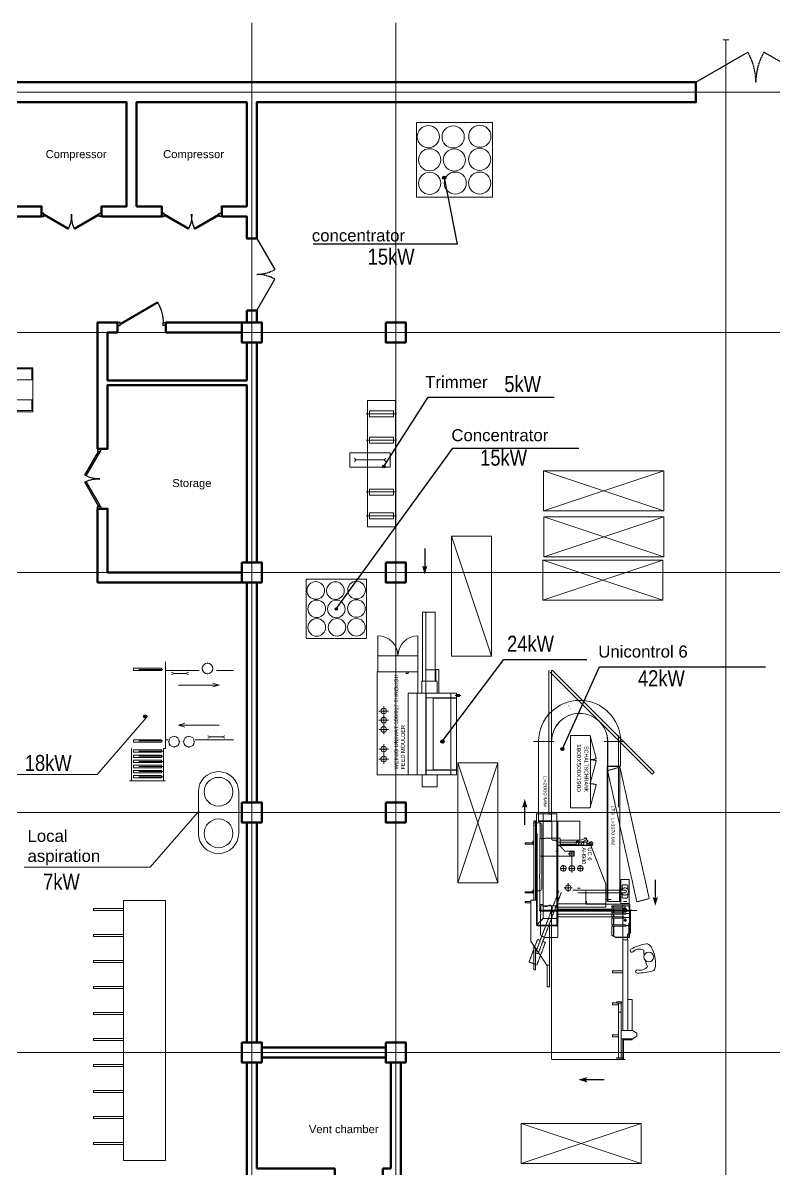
# Model space of a CAD drawing. Header units: millimetres. Extents: x 22548 to 138166, y 14045 to 100780.
# Drawn here: x 93898 to 112670, y 72129 to 100780 of the extents above; entities that cross this region are included whole.
import ezdxf
from ezdxf.enums import TextEntityAlignment as Align

# ---------------------------------------------------------------- set-up
doc = ezdxf.new("R2010")
doc.units = ezdxf.units.MM
for name, pattern in [('ACAD_ISO10W100', [18, 12, -3, 0, -3]), ('C_SOLID_M', [0]), ('DASHDOT', [18.5, 12, -3, 0.5, -3]), ('DASHED', [0.211667, 0.141111, -0.070556])]:
    doc.linetypes.add(name, pattern=pattern)
for name, color, linetype, lineweight in [('axis', 40, 'ACAD_ISO10W100', 13), ('equipment', 177, 'Continuous', 13), ('rail', 30, 'DASHED', 13), ('wall', 5, 'Continuous', 50)]:
    doc.layers.add(name, color=color, linetype=linetype, lineweight=lineweight)
doc.layers.add('door_cad-block.com', color=250, linetype='Continuous')
doc.layers.add('txt', color=7, linetype='Continuous')
doc.styles.add('Qwerty', font='timesi.ttf')
doc.styles.get("Standard").update_dxf_attribs({"font": 'arial.ttf'})

# ---------------------------------------------------------------- blocks, each defined once
blk = doc.blocks.new('вапап')
at = {"color": 0}
for p, q in [((87480.68, 10882.75), (87495.68, 10882.75)), ((87480.68, 10877.75), (87480.68, 10882.75)), ((87480.68, 10877.75), (87495.68, 10882.75)), ((87480.68, 10882.75), (87495.68, 10877.75)), ((87495.68, 10882.75), (87495.68, 10877.75)), ((87495.68, 10877.75), (87480.68, 10877.75))]:
    blk.add_line(p, q, dxfattribs=at)
blk = doc.blocks.new('A$C4AA46506')
at = {"color": 0}
for p, q in [((2549, 3223), (3, 678)), ((2598, 3174), (53, 628)), ((2598, 3174), (2549, 3223)), ((5854, 1513), (5854, 2613)), ((6028, 2613), (5854, 2613)), ((5979, 2613), (5864, 2613)), ((5894, 2501), (5894, 2598)), ((5894, 2436), (5894, 2598)), ((6018, 2631), (5897, 2574)), ((5899, 2603), (6084, 2603)), ((5899, 2603), (6084, 2603)), ((5899, 2603), (6084, 2603)), ((6572, 2631), (6018, 2631)), ((6028, 363), (6028, 2613)), ((6084, 2603), (6184, 2603)), ((6084, 2519), (6084, 2603)), ((6084, 2519), (6084, 2603)), ((6084, 2603), (6184, 2603)), ((6084, 2603), (6184, 2603)), ((6184, 2603), (6384, 2603)), ((6184, 2533), (6184, 2603)), ((6184, 2462), (6184, 2603)), ((6184, 2603), (6384, 2603)), ((6184, 2603), (6384, 2603)), ((6324, 2593), (6384, 2593)), ((6384, 2603), (6664, 2603)), ((6384, 2603), (6684, 2603)), ((6384, 2519), (6384, 2603)), ((6384, 2519), (6384, 2603)), ((6384, 2603), (6684, 2603)), ((6384, 2593), (6677, 2593)), ((6574, 2629), (6601, 2555)), ((6677, 2256), (6677, 2593)), ((6684, 2268), (6684, 2603)), ((6684, 2268), (6684, 2603)), ((8232, 2675), (8232, 2568)), ((9010, 2675), (8232, 2675)), ((9071, 2789), (9010, 2684)), ((9010, 2397), (9010, 2684)), ((9071, 2789), (9153, 2789)), ((9153, 2789), (9213, 2684)), ((9213, 2397), (9213, 2684)), ((9242, 2675), (9213, 2675)), ((9242, 2675), (9242, 2458)), ((1780, 2385), (2397, 2385)), ((2397, 2385), (2397, 2060)), ((2412, 2368), (2412, 2048)), ((2412, 2368), (5782, 2368)), ((5472, 2353), (5782, 2353)), ((5472, 2353), (5782, 2353)), ((5782, 2368), (5782, 2048)), ((5782, 2368), (5782, 2048)), ((5892, 2556), (5892, 2495)), ((5894, 2436), (5924, 2436)), ((5894, 2168), (5894, 2436)), ((5894, 2436), (5924, 2436)), ((5894, 2168), (5894, 2436)), ((5945, 2490), (5897, 2490)), ((5940, 2496), (5900, 2496)), ((5904, 2441), (6684, 2441)), ((5924, 2168), (5924, 2436)), ((5955, 2461), (6057, 2461)), ((5964, 2460), (6064, 2460)), ((5964, 2436), (6064, 2436)), ((5964, 2173), (5964, 2436)), ((5964, 2436), (6064, 2436)), ((6742, 2441), (6062, 2441)), ((6064, 2460), (6064, 2514)), ((6064, 2173), (6064, 2436)), ((6104, 2173), (6104, 2514)), ((6164, 2173), (6164, 2457)), ((6184, 2462), (6184, 2533)), ((6204, 2173), (6204, 2457)), ((6364, 2173), (6364, 2514)), ((6404, 2173), (6404, 2514)), ((6742, 2555), (6601, 2555)), ((6742, 2568), (9010, 2568)), ((6742, 2568), (6742, 2441)), ((9010, 2443), (6744, 2443)), ((7517, 2185), (7517, 2443)), ((7567, 2185), (7567, 2443)), ((8324, 2411), (8289, 2411)), ((8289, 2411), (8289, 2291)), ((8324, 2411), (8324, 2291)), ((8324, 2395), (9658, 2395)), ((8324, 2330), (9689, 2330)), ((8367, 2185), (8367, 2330)), ((8549, 2330), (8549, 2395)), ((9689, 2395), (8569, 2395)), ((9117, 2185), (9117, 2330)), ((9167, 2185), (9167, 2330)), ((9734, 2458), (9213, 2458)), ((9734, 2443), (9213, 2443)), ((9689, 2330), (9689, 2442)), ((9689, 2282), (9689, 2330)), ((9697, 2282), (9697, 2442)), ((1780, 2063), (2397, 2063)), ((1780, 2060), (2397, 2060)), ((2412, 2063), (5782, 2063)), ((2412, 2048), (5782, 2048)), ((5349, 2016), (4387, 1639)), ((5922, 2016), (5349, 2016)), ((5732, 2030), (5732, 2146)), ((5732, 2030), (5732, 2146)), ((5842, 818), (5842, 2016)), ((5894, 2216), (5924, 2216)), ((5894, 2208), (5924, 2208)), ((5894, 2168), (5924, 2168)), ((5894, 2168), (5924, 2168)), ((5922, 818), (5922, 2016)), ((5964, 2173), (5925, 2173)), ((5964, 2216), (6064, 2216)), ((5964, 2208), (6064, 2208)), ((5969, 2168), (6059, 2168)), ((5969, 2168), (6059, 2168)), ((5979, 819), (5979, 2153)), ((6029, 819), (6029, 2153)), ((6104, 2173), (6064, 2173)), ((6097, 831), (6097, 2153)), ((6097, 819), (6097, 2153)), ((6104, 2216), (6164, 2216)), ((6104, 2208), (6164, 2208)), ((6109, 2168), (6159, 2168)), ((6109, 2168), (6159, 2168)), ((6204, 2173), (6164, 2173)), ((6171, 835), (6171, 2153)), ((6171, 819), (6171, 2153)), ((6204, 2216), (6364, 2216)), ((6204, 2208), (6364, 2208)), ((6209, 2168), (6359, 2168)), ((6209, 2168), (6359, 2168)), ((6404, 2173), (6364, 2173)), ((6404, 2216), (6654, 2216)), ((6404, 2208), (6650, 2208)), ((6409, 2168), (6627, 2168)), ((6409, 2168), (6627, 2168)), ((6684, 2268), (6627, 2168)), ((6684, 2268), (6627, 2168)), ((7517, 2185), (7567, 2185)), ((8324, 2291), (8289, 2291)), ((8317, 2185), (8317, 2291)), ((8317, 2185), (8367, 2185)), ((9117, 2185), (9167, 2185)), ((1638, 1625), (1638, 1132)), ((1648, 1632), (2235, 1632)), ((2241, 1632), (2828, 1632)), ((2841, 1632), (3428, 1632)), ((3438, 1132), (3438, 1625)), ((4303, 1538), (4303, 1270)), ((4373, 1538), (4303, 1538)), ((4348, 1588), (4328, 1588)), ((4328, 1588), (4328, 1538)), ((4348, 1588), (4348, 1538)), ((4373, 1538), (4373, 1376)), ((4387, 808), (4387, 1639)), ((5844, 1533), (5774, 1533)), ((3778, 1367), (3778, 673)), ((4378, 1367), (3778, 1367)), ((4378, 1367), (4378, 795)), ((1638, 1132), (3438, 1132)), ((1505, 657), (3765, 657)), ((1780, 660), (3780, 660)), ((3594, 283), (3594, 791)), ((3594, 283), (3594, 791)), ((3594, 283), (3594, 791)), ((4197, 791), (3594, 791)), ((3600, 657), (3600, 587)), ((6390, 818), (3778, 818)), ((3780, 660), (3780, 335)), ((4245, 670), (3781, 670)), ((4197, 791), (5911, 791)), ((4197, 623), (4197, 791)), ((4248, 673), (4248, 735)), ((4378, 795), (4308, 795)), ((6379, 791), (5911, 791)), ((6212, 450), (6212, 791)), ((6379, 283), (6379, 791)), ((6386, 609), (7915, 609)), ((6390, 300), (6390, 818)), ((7375, 609), (7375, 545)), ((7915, 609), (7915, 549)), ((1780, 335), (3780, 335)), ((3594, 450), (6212, 450)), ((3818, 283), (3818, 362)), ((3868, 412), (5466, 412)), ((6390, 300), (4085, 300)), ((5212, 360), (5112, 360)), ((5516, 283), (5516, 362)), ((5750, 287), (5750, 137)), ((6028, 513), (6028, 363)), ((6212, 450), (6379, 283)), ((6775, 137), (7375, 545)), ((7915, 549), (7375, 549)), ((4337, 283), (3594, 283)), ((3819, 255), (3767, 255)), ((3767, 226), (3767, 255)), ((3819, 226), (3767, 226)), ((3845, 260), (3784, 260)), ((3819, 257), (3784, 257)), ((3819, 223), (3784, 223)), ((3845, 220), (3784, 220)), ((3819, 220), (3819, 260)), ((5750, 260), (3845, 260)), ((5750, 220), (3845, 220)), ((4279, 195), (4279, 220)), ((4359, 195), (4279, 195)), ((4319, 2), (4319, 195)), ((4321, 0), (4347, 0)), ((4335, 283), (5510, 283)), ((4349, 2), (4349, 195)), ((4359, 195), (4359, 220)), ((5499, 195), (5499, 220)), ((5499, 195), (5579, 195)), ((6379, 283), (5509, 283)), ((5539, 2), (5539, 195)), ((5541, 0), (5567, 0)), ((5569, 2), (5569, 195)), ((5579, 195), (5579, 220)), ((5750, 137), (6775, 137)), ((5784, 0), (5784, 137)), ((5784, 0), (5814, 0)), ((5814, 0), (5814, 137)), ((7494, 220), (6898, 220)), ((7494, 260), (6956, 260)), ((7494, 220), (7494, 260))]:
    blk.add_line(p, q, dxfattribs=at)
at = {"color": 0, "linetype": 'DASHDOT'}
for p, q in [((2427, 2368), (5709, 3100)), ((5709, 3100), (5792, 2791)), ((2510, 2059), (5792, 2791)), ((5834, 2598), (5234, 2598)), ((5234, 2388), (5234, 2598)), ((5834, 2388), (5834, 2598)), ((6004, 2130), (6004, 2671)), ((6004, 494), (6004, 2669)), ((6004, 346), (6004, 2669)), ((6005, 2789), (6005, 2136)), ((1780, 1977), (1780, 2463)), ((2427, 2368), (2510, 2059)), ((5834, 2388), (5234, 2388)), ((5369, 2450), (5369, 2535)), ((5472, 2565), (5399, 2565)), ((5472, 2420), (5399, 2420)), ((5499, 2493), (5499, 1192)), ((5569, 2493), (5569, 1314)), ((5669, 2565), (5597, 2565)), ((5669, 2420), (5597, 2420)), ((5699, 2450), (5699, 2535)), ((5782, 2457), (5782, 2539)), ((5782, 2457), (5782, 2539)), ((5873, 2441), (6684, 2441)), ((5875, 2441), (6684, 2441)), ((5953, 2498), (6036, 2498)), ((5953, 2498), (6036, 2498)), ((5994, 2457), (5994, 2539)), ((5994, 2457), (5994, 2539)), ((5994, 2457), (5994, 2539)), ((6211, 2498), (6291, 2498)), ((6211, 2498), (6291, 2498)), ((6251, 2538), (6251, 2458)), ((6251, 2538), (6251, 2458)), ((9735, 2498), (9735, 674)), ((1638, 1622), (2215, 1777)), ((2262, 1777), (2838, 1622)), ((2862, 1777), (3438, 1622)), ((4955, 1296), (4955, 1456)), ((4302, 842), (4302, 1359)), ((5057, 1166), (4519, 1166)), ((4589, 1236), (4589, 1070)), ((5035, 1376), (4875, 1376)), ((4955, 1086), (4955, 1246)), ((5443, 976), (5443, 1176)), ((5035, 954), (4875, 954)), ((4955, 874), (4955, 1034)), ((5325, 1076), (5543, 1076)), ((5969, 746), (5547, 906)), ((1780, 206), (1780, 715)), ((3765, 660), (3765, 335)), ((4494, 798), (4559, 798)), ((4523, 768), (4523, 837)), ((7038, 268), (5522, 840)), ((5894, 647), (5894, 814)), ((9735, 657), (5894, 657)), ((5894, 384), (5894, 652)), ((5899, 819), (5971, 819)), ((7062, 334), (5959, 750)), ((6029, 657), (5979, 657)), ((6029, 657), (5979, 657)), ((6004, 632), (6004, 682)), ((6037, 819), (6184, 819)), ((6184, 819), (6384, 819)), ((6384, 819), (6684, 819)), ((6684, 484), (6684, 819)), ((5894, 384), (5924, 384)), ((5964, 389), (5925, 389)), ((5969, 384), (6059, 384)), ((6104, 389), (6064, 389)), ((6109, 384), (6627, 384)), ((6404, 389), (6364, 389)), ((6684, 484), (6627, 384)), ((6732, 309), (6757, 374)), ((6732, 309), (7294, 97)), ((6782, 440), (6806, 505)), ((6806, 505), (7368, 293)), ((7294, 97), (7368, 293))]:
    blk.add_line(p, q, dxfattribs=at)
at = {"color": 0, "ltscale": 0.250183}
blk.add_line((5954, 2603), (5954, 2613), dxfattribs=at)
at = {"color": 0, "ltscale": 0.375}
for p, q in [((6044, 2613), (6029, 2613)), ((6062, 2441), (6062, 2456)), ((9734, 2458), (9734, 2443))]:
    blk.add_line(p, q, dxfattribs=at)
at = {"color": 0, "ltscale": 0.125122}
blk.add_line((6049, 2608), (6049, 2603), dxfattribs=at)
at = {"color": 0, "ltscale": 0.259827}
blk.add_line((6324, 2593), (6324, 2603), dxfattribs=at)
at = {"color": 0, "ltscale": 0.450116}
blk.add_line((6664, 2585), (6664, 2603), dxfattribs=at)
at = {"color": 0, "ltscale": 0.246256}
blk.add_line((6684, 2600), (6677, 2593), dxfattribs=at)
at = {"color": 0, "linetype": 'DASHED'}
for p, q in [((1638, 2332), (3428, 2332)), ((5854, 1513), (5514, 1513)), ((4252, 878), (4252, 1360)), ((4270, 1329), (4270, 1279)), ((4290, 1329), (4270, 1329)), ((4290, 1279), (4270, 1279)), ((4290, 1329), (4290, 1279)), ((4373, 1270), (4303, 1270)), ((4352, 878), (4352, 1270)), ((4373, 1368), (4373, 1270)), ((4649, 1226), (4529, 1226)), ((4529, 996), (4529, 1226)), ((4649, 820), (4649, 1226)), ((5451, 1310), (5451, 1370)), ((4407, 878), (4197, 878)), ((4197, 818), (4197, 878)), ((4529, 996), (4378, 844)), ((3784, 662), (3784, 377)), ((4204, 503), (4204, 629)), ((4649, 373), (4649, 838)), ((5877, 590), (5877, 637)), ((4209, 377), (3784, 377)), ((4207, 377), (4207, 500)), ((4649, 367), (4217, 367)), ((5109, 363), (4659, 363)), ((6028, 363), (5215, 363)), ((5888, 447), (5862, 447)), ((5862, 364), (5862, 447)), ((5909, 480), (5892, 450)), ((5909, 480), (5909, 560))]:
    blk.add_line(p, q, dxfattribs=at)
at = {"color": 0, "ltscale": 0.374976}
blk.add_line((5472, 2368), (5472, 2353), dxfattribs=at)
blk.add_line((5472, 2368), (5472, 2353), dxfattribs=at)
at = {"color": 0, "ltscale": 0.468492}
blk.add_line((5897, 2574), (5892, 2556), dxfattribs=at)
at = {"color": 0, "ltscale": 0.474963}
blk.add_line((5950, 2485), (5950, 2466), dxfattribs=at)
blk.add_line((5950, 2485), (5950, 2466), dxfattribs=at)
blk.add_line((5950, 2485), (5950, 2466), dxfattribs=at)
at = {"color": 0, "ltscale": 0.167053}
blk.add_line((5964, 2460), (5964, 2467), dxfattribs=at)
at = {"color": 0, "ltscale": 0.400171}
blk.add_line((6068, 2519), (6084, 2519), dxfattribs=at)
at = {"color": 0, "ltscale": 0.399985}
blk.add_line((6084, 2519), (6100, 2519), dxfattribs=at)
at = {"color": 0, "ltscale": 0.375053}
blk.add_line((6169, 2462), (6184, 2462), dxfattribs=at)
at = {"color": 0, "ltscale": 0.375893}
blk.add_line((6184, 2462), (6199, 2462), dxfattribs=at)
at = {"color": 0, "ltscale": 0.400021}
blk.add_line((6368, 2519), (6384, 2519), dxfattribs=at)
at = {"color": 0, "ltscale": 0.399983}
blk.add_line((6384, 2519), (6400, 2519), dxfattribs=at)
at = {"color": 0, "ltscale": 0.200012}
for p, q in [((9689, 2442), (9697, 2442)), ((9689, 2282), (9697, 2282))]:
    blk.add_line(p, q, dxfattribs=at)
at = {"color": 0, "linetype": 'DASHDOT', "ltscale": 0.250004}
for p, q in [((1638, 1625), (1647, 1628)), ((1645, 1634), (1648, 1625)), ((3429, 1625), (3431, 1634))]:
    blk.add_line(p, q, dxfattribs=at)
at = {"color": 0, "linetype": 'DASHDOT', "ltscale": 0.07477}
blk.add_line((1638, 1622), (1638, 1625), dxfattribs=at)
at = {"color": 0, "ltscale": 0.249902}
blk.add_line((1638, 1625), (1648, 1625), dxfattribs=at)
at = {"color": 0, "ltscale": 0.25}
for p, q in [((1648, 1632), (1648, 1622)), ((2235, 1632), (2235, 1622)), ((2241, 1622), (2241, 1632)), ((2828, 1622), (2828, 1632)), ((2828, 1625), (2838, 1625)), ((2841, 1622), (2841, 1632)), ((3428, 1622), (3428, 1632))]:
    blk.add_line(p, q, dxfattribs=at)
at = {"color": 0, "ltscale": 0.149805}
for p, q in [((2235, 1625), (2241, 1625)), ((2835, 1625), (2841, 1625))]:
    blk.add_line(p, q, dxfattribs=at)
at = {"color": 0, "linetype": 'DASHDOT', "ltscale": 0.249998}
blk.add_line((2829, 1625), (2831, 1634), dxfattribs=at)
at = {"color": 0, "linetype": 'DASHDOT', "ltscale": 0.249999}
blk.add_line((2829, 1628), (2839, 1625), dxfattribs=at)
at = {"color": 0, "linetype": 'DASHDOT', "ltscale": 0.074777}
blk.add_line((2839, 1625), (2838, 1622), dxfattribs=at)
at = {"color": 0, "ltscale": 0.250195}
blk.add_line((3428, 1625), (3438, 1625), dxfattribs=at)
at = {"color": 0, "linetype": 'DASHDOT', "ltscale": 0.250001}
blk.add_line((3429, 1628), (3439, 1625), dxfattribs=at)
at = {"color": 0, "linetype": 'DASHDOT', "ltscale": 0.074757}
blk.add_line((3439, 1625), (3438, 1622), dxfattribs=at)
at = {"color": 0, "ltscale": 0.324951}
for p, q in [((4303, 1314), (4290, 1314)), ((4303, 1294), (4290, 1294))]:
    blk.add_line(p, q, dxfattribs=at)
at = {"color": 0, "linetype": 'DASHED', "ltscale": 0.125}
for p, q in [((5456, 1370), (5451, 1370)), ((5456, 1310), (5451, 1310))]:
    blk.add_line(p, q, dxfattribs=at)
at = {"color": 0, "ltscale": 2.4e-05}
blk.add_line((843, 1021), (843, 1021), dxfattribs=at)
at = {"color": 0, "linetype": 'Continuous'}
for p, q in [((0, 657), (3600, 657)), ((0, 587), (3600, 587))]:
    blk.add_line(p, q, dxfattribs=at)
at = {"color": 0, "ltscale": 0.047413}
for p, q in [((5990, 660), (5989, 659)), ((5990, 660), (5989, 659)), ((5998, 670), (5996, 670)), ((5998, 670), (5996, 670)), ((6019, 654), (6019, 656)), ((6019, 654), (6019, 656))]:
    blk.add_line(p, q, dxfattribs=at)
at = {"color": 0, "ltscale": 0.047408}
for p, q in [((5989, 659), (5989, 657)), ((5989, 659), (5989, 657)), ((5996, 670), (5995, 668)), ((5996, 670), (5995, 668))]:
    blk.add_line(p, q, dxfattribs=at)
at = {"color": 0, "ltscale": 0.04741}
for p, q in [((5989, 657), (5989, 655)), ((5989, 657), (5989, 655)), ((5991, 664), (5990, 662)), ((5991, 664), (5990, 662)), ((5990, 662), (5990, 660)), ((5990, 662), (5990, 660)), ((5992, 648), (5994, 646)), ((5992, 648), (5994, 646)), ((5995, 645), (5997, 644)), ((5995, 645), (5997, 644)), ((5997, 644), (5998, 643)), ((5997, 644), (5998, 643)), ((5999, 671), (5998, 670)), ((5999, 671), (5998, 670)), ((6001, 672), (5999, 671)), ((6001, 672), (5999, 671)), ((6000, 643), (6002, 642)), ((6000, 643), (6002, 642)), ((6003, 672), (6001, 672)), ((6003, 672), (6001, 672)), ((6004, 642), (6006, 642)), ((6004, 642), (6006, 642)), ((6007, 672), (6005, 672)), ((6007, 672), (6005, 672)), ((6006, 642), (6008, 642)), ((6006, 642), (6008, 642)), ((6009, 671), (6007, 672)), ((6009, 671), (6007, 672)), ((6011, 671), (6009, 671)), ((6011, 671), (6009, 671)), ((6014, 646), (6016, 647)), ((6014, 646), (6016, 647)), ((6017, 664), (6016, 666)), ((6017, 664), (6016, 666)), ((6016, 647), (6017, 649)), ((6016, 647), (6017, 649)), ((6018, 663), (6017, 664)), ((6018, 663), (6017, 664))]:
    blk.add_line(p, q, dxfattribs=at)
at = {"color": 0, "ltscale": 0.047414}
blk.add_line((5989, 655), (5990, 653), dxfattribs=at)
blk.add_line((5989, 655), (5990, 653), dxfattribs=at)
at = {"color": 0, "ltscale": 0.047407}
blk.add_line((5990, 653), (5990, 651), dxfattribs=at)
blk.add_line((5990, 653), (5990, 651), dxfattribs=at)
at = {"color": 0, "ltscale": 0.047411}
for p, q in [((5990, 651), (5991, 649)), ((5990, 651), (5991, 649)), ((5992, 666), (5991, 664)), ((5992, 666), (5991, 664)), ((5994, 646), (5995, 645)), ((5994, 646), (5995, 645)), ((6011, 644), (6013, 645)), ((6011, 644), (6013, 645)), ((6014, 669), (6012, 670)), ((6014, 669), (6012, 670)), ((6013, 645), (6014, 646)), ((6013, 645), (6014, 646)), ((6017, 649), (6018, 650)), ((6017, 649), (6018, 650)), ((6019, 661), (6018, 663)), ((6019, 661), (6018, 663)), ((6018, 650), (6018, 652)), ((6018, 650), (6018, 652))]:
    blk.add_line(p, q, dxfattribs=at)
at = {"color": 0, "ltscale": 0.047412}
for p, q in [((5991, 649), (5992, 648)), ((5991, 649), (5992, 648)), ((5995, 668), (5993, 667)), ((5995, 668), (5993, 667)), ((5998, 643), (6000, 643)), ((5998, 643), (6000, 643)), ((6005, 672), (6003, 672)), ((6005, 672), (6003, 672)), ((6008, 642), (6009, 643)), ((6008, 642), (6009, 643)), ((6012, 670), (6011, 671)), ((6012, 670), (6011, 671)), ((6016, 666), (6015, 667)), ((6016, 666), (6015, 667)), ((6019, 659), (6019, 661)), ((6019, 659), (6019, 661))]:
    blk.add_line(p, q, dxfattribs=at)
at = {"color": 0, "ltscale": 0.047409}
for p, q in [((5993, 667), (5992, 666)), ((5993, 667), (5992, 666)), ((6002, 642), (6004, 642)), ((6002, 642), (6004, 642)), ((6009, 643), (6011, 644)), ((6009, 643), (6011, 644)), ((6015, 667), (6014, 669)), ((6015, 667), (6014, 669)), ((6018, 652), (6019, 654)), ((6018, 652), (6019, 654)), ((6019, 657), (6019, 659)), ((6019, 657), (6019, 659))]:
    blk.add_line(p, q, dxfattribs=at)
at = {"color": 0, "ltscale": 0.031522}
blk.add_line((6019, 656), (6019, 657), dxfattribs=at)
blk.add_line((6019, 656), (6019, 657), dxfattribs=at)
at = {"color": 0, "ltscale": 0.007433}
for p, q in [((3879, 371), (3878, 371)), ((3878, 371), (3878, 370)), ((3879, 371), (3878, 371)), ((3878, 371), (3878, 370)), ((3878, 370), (3878, 370)), ((3878, 370), (3879, 370)), ((3878, 370), (3878, 370)), ((3878, 370), (3879, 370)), ((3879, 370), (3879, 371)), ((3879, 371), (3879, 371)), ((3879, 371), (3879, 371)), ((3879, 370), (3879, 371)), ((3879, 370), (3879, 370)), ((3879, 370), (3879, 370)), ((3879, 370), (3879, 370)), ((3879, 370), (3879, 370)), ((4694, 301), (4694, 301)), ((4694, 301), (4694, 301)), ((4694, 301), (4694, 301)), ((4694, 301), (4694, 301)), ((4694, 300), (4694, 300)), ((4694, 300), (4694, 300)), ((4694, 300), (4694, 300)), ((4694, 300), (4694, 300)), ((3879, 243), (3878, 243)), ((3878, 243), (3878, 242)), ((3879, 243), (3878, 243)), ((3878, 243), (3878, 242)), ((3878, 242), (3878, 242)), ((3878, 242), (3879, 242)), ((3878, 242), (3878, 242)), ((3878, 242), (3879, 242)), ((3879, 242), (3879, 243)), ((3879, 243), (3879, 243)), ((3879, 243), (3879, 243)), ((3879, 242), (3879, 243)), ((3879, 242), (3879, 242)), ((3879, 242), (3879, 242)), ((3879, 242), (3879, 242)), ((3879, 242), (3879, 242))]:
    blk.add_line(p, q, dxfattribs=at)
at = {"color": 0, "ltscale": 0.007432}
for p, q in [((3878, 371), (3878, 371)), ((3878, 371), (3878, 371)), ((3878, 371), (3878, 371)), ((3878, 371), (3878, 371)), ((3878, 370), (3878, 370)), ((3878, 370), (3878, 370)), ((3878, 370), (3878, 370)), ((3878, 370), (3878, 370)), ((3879, 371), (3879, 371)), ((3879, 371), (3879, 371)), ((3879, 371), (3879, 371)), ((3879, 371), (3879, 371)), ((3879, 370), (3879, 370)), ((3879, 370), (3879, 370)), ((3879, 370), (3879, 370)), ((3879, 370), (3879, 370)), ((4694, 301), (4693, 301)), ((4693, 301), (4693, 301)), ((4694, 301), (4693, 301)), ((4693, 301), (4693, 301)), ((4693, 300), (4693, 300)), ((4693, 300), (4694, 300)), ((4693, 300), (4693, 300)), ((4693, 300), (4694, 300)), ((4695, 301), (4694, 301)), ((4695, 301), (4694, 301)), ((4694, 300), (4695, 300)), ((4694, 300), (4695, 300)), ((4695, 301), (4695, 301)), ((4695, 301), (4695, 301)), ((4695, 300), (4695, 300)), ((4695, 300), (4695, 300)), ((3878, 243), (3878, 243)), ((3878, 243), (3878, 243)), ((3878, 243), (3878, 243)), ((3878, 243), (3878, 243)), ((3878, 242), (3878, 242)), ((3878, 242), (3878, 242)), ((3878, 242), (3878, 242)), ((3878, 242), (3878, 242)), ((3879, 243), (3879, 243)), ((3879, 243), (3879, 243)), ((3879, 243), (3879, 243)), ((3879, 243), (3879, 243)), ((3879, 242), (3879, 242)), ((3879, 242), (3879, 242)), ((3879, 242), (3879, 242)), ((3879, 242), (3879, 242))]:
    blk.add_line(p, q, dxfattribs=at)
at = {"color": 0, "ltscale": 0.007431}
for p, q in [((3879, 371), (3878, 371)), ((3878, 371), (3878, 370)), ((3879, 371), (3878, 371)), ((3878, 371), (3878, 370)), ((3878, 370), (3878, 370)), ((3878, 370), (3879, 369)), ((3878, 370), (3878, 370)), ((3878, 370), (3879, 369)), ((3879, 370), (3879, 371)), ((3879, 371), (3879, 371)), ((3879, 370), (3879, 371)), ((3879, 371), (3879, 371)), ((3879, 369), (3879, 370)), ((3879, 370), (3879, 370)), ((3879, 369), (3879, 370)), ((3879, 370), (3879, 370))]:
    blk.add_line(p, q, dxfattribs=at)
at = {"color": 0, "ltscale": 0.00744}
for p, q in [((3878, 371), (3878, 371)), ((3878, 371), (3878, 371)), ((3878, 370), (3878, 370)), ((3878, 370), (3878, 370)), ((3879, 371), (3879, 371)), ((3879, 371), (3879, 371)), ((3879, 370), (3879, 370)), ((3879, 370), (3879, 370))]:
    blk.add_line(p, q, dxfattribs=at)
at = {"color": 0, "ltscale": 0.00743}
for p, q in [((3878, 370), (3878, 370)), ((3878, 370), (3878, 370)), ((3878, 370), (3878, 370)), ((3878, 370), (3878, 370)), ((3879, 370), (3879, 370)), ((3879, 370), (3879, 370)), ((3879, 370), (3879, 370)), ((3879, 370), (3879, 370))]:
    blk.add_line(p, q, dxfattribs=at)
at = {"color": 0, "ltscale": 0.007434}
for p, q in [((4693, 301), (4693, 300)), ((4693, 301), (4693, 300)), ((4693, 300), (4693, 300)), ((4693, 300), (4693, 300)), ((4695, 300), (4695, 301)), ((4695, 300), (4695, 301)), ((4695, 300), (4695, 300)), ((4695, 300), (4695, 300))]:
    blk.add_line(p, q, dxfattribs=at)
at = {"color": 0, "ltscale": 0.074951}
blk.add_line((3784, 257), (3784, 260), dxfattribs=at)
at = {"color": 0, "ltscale": 0.075012}
blk.add_line((3784, 220), (3784, 223), dxfattribs=at)
at = {"color": 0, "ltscale": 0.070687}
for p, q in [((4319, 2), (4321, 0)), ((5569, 2), (5567, 0))]:
    blk.add_line(p, q, dxfattribs=at)
at = {"color": 0, "ltscale": 0.24028}
blk.add_line((4319, 2), (4329, 2), dxfattribs=at)
at = {"color": 0, "ltscale": 0.240381}
blk.add_line((4349, 2), (4340, 2), dxfattribs=at)
at = {"color": 0, "ltscale": 0.070691}
blk.add_line((4349, 2), (4347, 0), dxfattribs=at)
at = {"color": 0, "ltscale": 0.070705}
blk.add_line((5539, 2), (5541, 0), dxfattribs=at)
at = {"color": 0, "ltscale": 0.240434}
blk.add_line((5539, 2), (5549, 2), dxfattribs=at)
at = {"color": 0, "ltscale": 0.240339}
blk.add_line((5569, 2), (5560, 2), dxfattribs=at)
at = {"color": 0}
for points in [[(4193, 1499), (4193, 1503), (4194, 1507), (4194, 1510), (4194, 1512), (4195, 1515), (4196, 1516), (4196, 1518), (4197, 1520), (4198, 1521), (4199, 1522), (4200, 1523), (4200, 1524), (4202, 1526), (4205, 1528), (4207, 1529), (4208, 1529), (4210, 1530), (4211, 1530), (4214, 1530), (4217, 1530), (4220, 1530), (4223, 1530), (4226, 1531), (4230, 1531), (4234, 1533), (4236, 1534), (4239, 1535), (4241, 1536), (4243, 1537), (4245, 1538), (4247, 1540), (4249, 1542), (4251, 1545), (4254, 1548), (4256, 1553), (4257, 1554), (4259, 1559), (4262, 1564), (4263, 1567), (4264, 1570)], [(1117, 1130), (1118, 1131), (1116, 1131)]]:
    blk.add_lwpolyline(points, dxfattribs=at)
at = {"color": 250}
blk.add_circle((7170, 3089), 122, dxfattribs=at)
at = {"color": 0}
for centre, radius in [((5994, 2498), 33), ((5994, 2498), 33), ((5994, 2498), 27.5), ((5994, 2498), 27.5), ((5994, 2498), 20), ((6251, 2498), 27.5), ((6251, 2498), 20), ((6251, 2498), 20.5), ((6251, 2498), 20.5), ((6251, 2498), 20), ((6251, 2498), 20), ((4335, 1648), 50), ((4338, 1437), 30), ((4335, 1648), 20), ((4955, 1376), 70), ((4955, 1376), 70), ((4589, 1166), 60), ((4955, 1166), 70), ((6004, 657), 15), ((3879, 370), 0.762), ((3879, 370), 0.762), ((4694, 300), 0.762), ((3879, 242), 0.762)]:
    blk.add_circle(centre, radius, dxfattribs=at)
at = {"color": 0, "linetype": 'DASHED'}
for centre, radius in [((4338, 1304), 30), ((5443, 1076), 70)]:
    blk.add_circle(centre, radius, dxfattribs=at)
at = {"color": 250}
for centre, radius, start, end in [((6145, 2793), 1429, 0.423, 16.0841), ((7848, 3161), 1014, 187.2487, 210.7757), ((7218, 2857), 244, 154.2636, 225.2085), ((7265, 2868), 239, 343.4585, 52.6974), ((7011, 2663), 40, 210.2866, 31.2276), ((7534, 2798), 40, 177.1335, 8.2637)]:
    blk.add_arc(centre, radius, start, end, dxfattribs=at)
at = {"color": 0, "linetype": 'DASHDOT'}
for centre, radius, start, end in [((5534, 2493), 90, 292.8854, 247.1162), ((5399, 2535), 30, 90, 180), ((5399, 2450), 30, 180, 270), ((5472, 2595), 30, 270.0001, 301.3332), ((5534, 2493), 35, 0.0027, 180.6727), ((5669, 2535), 30, 360, 90), ((5669, 2450), 30, 270, 0), ((1638, 1622), 597, 0.9562, 14.9959), ((2838, 1622), 597, 165.0007, 179.0407), ((3438, 1622), 597, 165.0008, 179.0408), ((4052, 1358), 250, 3.8572, 49.8942), ((4052, 1358), 250, 360, 1.9912), ((5899, 814), 5, 90.0093, 180.0066), ((5969, 389), 5, 180.7919, 269.9906), ((6059, 389), 5, 269.9832, 359.9861), ((6109, 389), 5, 180.0153, 269.9794), ((6359, 389), 5, 270.0001, 320.9194), ((6409, 389), 5, 179.9944, 269.9862), ((7050, 301), 35, 248.6485, 69.3186)]:
    blk.add_arc(centre, radius, start, end, dxfattribs=at)
at = {"color": 0}
for centre, radius, start, end in [((5864, 2603), 10, 89.9681, 180.0146), ((5899, 2598), 5, 90.0012, 180.005), ((5899, 2598), 5, 90.0029, 180.006), ((6044, 2608), 5, 359.9944, 89.9595), ((6572, 2628), 3, 20.0012, 90.0046), ((1781, 1360), 1025, 90.0488, 269.9519), ((5472, 2390), 30, 58.6667, 89.9999), ((5597, 2595), 30, 238.6676, 269.9999), ((5597, 2390), 30, 90.0001, 121.3325), ((5897, 2495), 5, 179.9998, 269.9996), ((5899, 2501), 5, 180.0119, 270.0016), ((5940, 2481), 15, 17.359, 90.0001), ((5945, 2485), 5, 359.9997, 89.9997), ((5945, 2485), 5, 359.9997, 89.9997), ((5945, 2485), 5, 359.9997, 89.9997), ((5955, 2466), 5, 179.9997, 269.9997), ((5955, 2466), 5, 179.9997, 269.9997), ((5955, 2466), 5, 179.9997, 269.9997), ((5994, 2498), 42, 197.3588, 221.8563), ((5959, 2467), 5, 359.9944, 41.8522), ((5970, 2527), 4.5, 127.6326, 310.2479), ((5994, 2498), 29, 350.7124, 278.0152), ((5994, 2498), 42.5, 0.0066, 129.9949), ((5994, 2498), 33.5, 360, 130.0578), ((6032, 2498), 4.5, 178.1825, 359.999), ((6030, 2470), 4, 329.9999, 359.9998), ((6057, 2456), 5, 359.9998, 89.9969), ((6069, 2514), 5, 89.9957, 180.0015), ((6099, 2514), 5, 359.9999, 89.9835), ((6169, 2457), 5, 90.0005, 179.9956), ((6199, 2457), 5, 0.0004, 90.0089), ((6369, 2514), 5, 89.9854, 180.0007), ((6399, 2514), 5, 359.9968, 89.9905), ((1780, 1360), 703, 90.034, 269.9664), ((1781, 1360), 700, 90.059, 269.9418), ((5969, 2173), 5, 180.784, 270.0087), ((5969, 2173), 5, 180.7884, 269.9907), ((6059, 2173), 5, 270.0033, 0.0011), ((6059, 2173), 5, 269.9836, 359.9802), ((6109, 2173), 5, 179.9985, 270.005), ((6109, 2173), 5, 180.0053, 269.9837), ((6159, 2173), 5, 269.9865, 359.9969), ((6159, 2173), 5, 269.9836, 359.9956), ((6209, 2173), 5, 179.9962, 270.0047), ((6209, 2173), 5, 179.9927, 269.9851), ((6359, 2173), 5, 269.9877, 359.9941), ((6359, 2173), 5, 269.9836, 0.0082), ((6409, 2173), 5, 179.9936, 269.9882), ((6409, 2173), 5, 179.9857, 269.9809), ((4052, 1358), 200, 4.6649, 44.9996), ((4052, 1358), 300, 32.9702, 45), ((5844, 1543), 10, 270.0448, 0.0028), ((4052, 1358), 200, 360, 2.3324), ((4955, 954), 70, 31.0413, 178.1464), ((4955, 954), 70, 178.1464, 31.0413), ((4960, 935), 70, 178.1402, 179.0335), ((3781, 673), 3, 180, 270), ((4308, 735), 60, 90, 180), ((3868, 362), 50, 89.9999, 180.0012), ((5466, 362), 50, 359.9994, 90.0005)]:
    blk.add_arc(centre, radius, start, end, dxfattribs=at)
at = {"color": 0, "linetype": 'DASHED'}
for centre, radius, start, end in [((4217, 377), 10, 180.0004, 270.0058), ((5867, 442), 5, 90.0003, 180.0004), ((5888, 452), 5, 270.0019, 330.0037)]:
    blk.add_arc(centre, radius, start, end, dxfattribs=at)
at = {"color": 250, "extrusion": (0, 0, -1)}
for major_axis, ratio, start_param, end_param in [((338, 78), 0.374554, 3.141593, 6.283185), ((246, 113), 0.396893, 1.983704, 2.57088), ((292, 33), 0.405016, 0.713376, 1.352846)]:
    blk.add_ellipse((7180, 3111), major_axis=major_axis, ratio=ratio, start_param=start_param, end_param=end_param, dxfattribs=at)
at = {"color": 0}
for s, height, rotation, width, p, p2 in [('KONTER', 10, 90, 0.882851, (5800, 2526), (5800, 2577)), ('KONTER', 10, 270, 0.882851, (5790, 2533), (5790, 2482)), ('R 700', 30, 19.9999, 1.136325, (877, 1070), (996, 1114))]:
    blk.add_text(s, height=height, rotation=rotation, dxfattribs=dict(at, width=width)).set_placement(p, p2, align=Align.FIT)
for s, height, width, p, p2 in [('LTB  L=3370 MM', 80.06, 1.151674, (3384, 2152), (4375, 2152)), ('SCHALTSCHRANK', 100, 0.930129, (1902, 1477), (3050, 1477)), ('AH940', 100, 0.992645, (4430, 1416), (4854, 1416)), ('UC 6', 100, 1.047645, (4430, 1566), (4764, 1566)), (' 1800X500X1900', 100.06, 1.146768, (1803, 1291), (3042, 1291)), ('N', 40, 0.612185, (6039, 663), (6063, 663)), ('     L=2000 MM', 80.06, 1.323707, (2434, 460), (3426, 460))]:
    blk.add_text(s, height=height, dxfattribs=dict(at, width=width)).set_placement(p, p2, align=Align.FIT)
blk = doc.blocks.new('A$C79734CE5')
at = {"color": 0, "linetype": 'C_SOLID_M'}
for p, q in [((300, 2084), (2878, 2084)), ((300, 108), (300, 2084)), ((698, 1804), (698, 2044)), ((948, 1804), (948, 2044)), ((1438, 1804), (1438, 2044)), ((1668, 1804), (1668, 2044)), ((1898, 1804), (1898, 2044)), ((2878, 1068), (2878, 2084)), ((3278, 2068), (2878, 2068)), ((3278, 1068), (3278, 2068)), ((3778, 2068), (3278, 2068)), ((578, 1924), (818, 1924)), ((828, 1924), (1068, 1924)), ((1320, 1924), (2018, 1924)), ((300, 1309), (2348, 1309)), ((2348, 108), (2348, 1309)), ((2833, 1315), (2833, 1360)), ((2878, 1360), (2833, 1360)), ((2878, 1315), (2833, 1315)), ((299, 964), (0, 964)), ((0, 584), (0, 964)), ((4369, 874), (299, 874)), ((2431, 874), (299, 874)), ((300, 1084), (2348, 1084)), ((2977, 1068), (2348, 1068)), ((2645, 974), (2348, 974)), ((2645, 584), (2645, 974)), ((4369, 953), (2645, 953)), ((4369, 874), (2645, 874)), ((2930, 624), (2930, 874)), ((3278, 1068), (2947, 1068)), ((3278, 1068), (2947, 1068)), ((3778, 1068), (3278, 1068)), ((3658, 1068), (3278, 1068)), ((4369, 874), (4369, 953)), ((4369, 874), (4369, 634)), ((299, 584), (0, 584)), ((300, 859), (2348, 859)), ((420, 108), (420, 859)), ((420, 688), (2228, 688)), ((425, 108), (425, 683)), ((2223, 108), (2223, 688)), ((2228, 108), (2228, 859)), ((2645, 584), (2348, 584)), ((4369, 634), (2645, 634)), ((2930, 624), (2645, 624)), ((2934, 634), (2934, 544)), ((2348, 544), (2934, 544)), ((300, 108), (2348, 108)), ((317, 248), (407, 248)), ((451, 248), (2200, 248)), ((2242, 248), (2334, 248)), ((2261, 28), (2261, 108)), ((2315, 28), (2261, 28)), ((2288, 0), (2288, 139)), ((2315, 28), (2315, 108))]:
    blk.add_line(p, q, dxfattribs=at)
at = {"color": 0, "linetype": 'C_SOLID_M', "const_width": 10}
blk.add_lwpolyline([(2849, 1339, 1), (2839, 1339, 1), (2849, 1339, 1)], format="xyb", close=True, dxfattribs=at)
at = {"color": 0, "linetype": 'C_SOLID_M'}
for centre in [(698, 1924), (948, 1924), (1438, 1924), (1668, 1924), (1898, 1924)]:
    blk.add_circle(centre, 70, dxfattribs=at)
for centre, radius, start, end in [((3278, 2068), 500, 270, 0), ((3278, 1068), 500, 0, 90), ((3125, 956), 6.5, 0, 0.9926), ((3125, 956), 7, 0, 0.6756), ((3125, 956), 6.5, 0, 0.9924)]:
    blk.add_arc(centre, radius, start, end, dxfattribs=at)
at = {"color": 0, "insert": (438, 1662), "char_height": 100, "width": 2600.97, "attachment_point": 1}
blk.add_mtext('{\\fArial|b0|i0|c0|p34;WEINIG UNIMAT 500/017 THROUGH FEED MOULDER }', dxfattribs=at)
blk = doc.blocks.new('A$C3B291360')
at = {"color": 0}
for p, q in [((2.18, 9.6), (2.18, 15.77)), ((2.18, 15.77), (5.68, 15.77)), ((5.68, 15.77), (5.68, 0)), ((5.43, 14.49), (2.43, 14.49)), ((2.43, 13.74), (2.43, 14.49)), ((5.43, 14.49), (5.43, 13.74)), ((2.03, 14.11), (5.83, 14.11)), ((5.43, 13.74), (2.43, 13.74)), ((2.03, 10.82), (5.83, 10.82)), ((5.43, 11.19), (2.43, 11.19)), ((2.43, 10.44), (2.43, 11.19)), ((5.43, 10.44), (2.43, 10.44)), ((5.43, 11.19), (5.43, 10.44)), ((5.04, 9.26), (0, 9.26)), ((0, 9.26), (0, 7.44)), ((2.18, 4.22), (2.18, 9.6)), ((5.04, 7.44), (5.04, 9.26)), ((0, 7.44), (5.04, 7.44)), ((0.75, 8.35), (0.56, 8.56)), ((0.75, 8.35), (0.56, 8.56)), ((0.75, 8.35), (0.56, 8.14)), ((0.75, 8.35), (0.56, 8.14)), ((4.29, 8.35), (0.75, 8.35)), ((4.29, 8.35), (4.48, 8.56)), ((4.29, 8.35), (4.48, 8.14)), ((2.03, 4.35), (5.83, 4.35)), ((5.43, 4.72), (2.43, 4.72)), ((2.43, 3.97), (2.43, 4.72)), ((5.43, 4.72), (5.43, 3.97)), ((2.18, 0), (2.18, 4.22)), ((5.43, 3.97), (2.43, 3.97)), ((5.43, 1.74), (2.43, 1.74)), ((2.43, 0.99), (2.43, 1.74)), ((5.43, 1.74), (5.43, 0.99)), ((2.03, 1.37), (5.83, 1.37)), ((5.68, 0), (2.18, 0)), ((5.43, 0.99), (2.43, 0.99))]:
    blk.add_line(p, q, dxfattribs=at)
blk = doc.blocks.new('Qw')
at = {"color": 0}
for p, q in [((81186.1, 6508.79), (81186.1, 6504.51)), ((81203.4, 6508.79), (81203.4, 6499.18)), ((81189.73, 6505.15), (81189.24, 6503.6)), ((81189.73, 6505.15), (81189.73, 6495.06)), ((81189.73, 6505.15), (81190.21, 6503.6)), ((81199.77, 6495.06), (81199.77, 6505.15)), ((81202.69, 6505.86), (81202.41, 6506.6)), ((81202.69, 6505.86), (81202.98, 6506.6)), ((81202.69, 6505.86), (81202.69, 6503.11)), ((81184.17, 6502.37), (81184.37, 6502.18)), ((81185.7, 6503.7), (81185.5, 6503.51)), ((81185.5, 6500.85), (81185.7, 6501.04)), ((81187.03, 6502.18), (81186.84, 6502.37)), ((81202.69, 6503.11), (81202.41, 6502.38)), ((81202.69, 6503.11), (81202.98, 6502.38)), ((81186.1, 6500.22), (81186.1, 6491.79)), ((81203.99, 6499.06), (81203.8, 6498.87)), ((81186.8, 6496.79), (81186.52, 6497.52)), ((81186.8, 6496.79), (81187.09, 6497.52)), ((81186.8, 6494.04), (81186.8, 6496.79)), ((81199.77, 6495.06), (81199.28, 6496.6)), ((81199.77, 6495.06), (81200.25, 6496.6)), ((81202.47, 6497.73), (81202.66, 6497.54)), ((81203.8, 6496.2), (81203.99, 6496.4)), ((81203.99, 6495.35), (81203.8, 6495.15)), ((81205.32, 6497.54), (81205.13, 6497.73)), ((81186.8, 6494.04), (81186.52, 6493.31)), ((81186.8, 6494.04), (81187.09, 6493.31)), ((81202.47, 6494.02), (81202.66, 6493.82)), ((81203.4, 6492.42), (81203.4, 6491.79)), ((81203.8, 6492.49), (81203.99, 6492.68)), ((81205.32, 6493.82), (81205.13, 6494.02)), ((81205.55, 6491.79), (81183.95, 6491.79)), ((81185.51, 6490.79), (81185.51, 6483.79)), ((81185.51, 6490.79), (81186.11, 6490.79)), ((81186.11, 6490.79), (81186.11, 6483.79)), ((81203.39, 6490.79), (81203.39, 6483.79)), ((81203.99, 6490.79), (81203.39, 6490.79)), ((81203.99, 6490.79), (81203.99, 6483.79)), ((81205.55, 6491.79), (81205.55, 6491.29)), ((81205.55, 6491.29), (81213.66, 6491.29)), ((81205.93, 6490.79), (81205.93, 6483.79)), ((81205.93, 6490.79), (81206.53, 6490.79)), ((81206.53, 6490.79), (81206.53, 6483.79)), ((81207.22, 6490.79), (81207.22, 6483.79)), ((81207.22, 6490.79), (81207.82, 6490.79)), ((81207.82, 6490.79), (81207.82, 6483.79)), ((81208.5, 6490.79), (81208.5, 6483.79)), ((81208.5, 6490.79), (81209.1, 6490.79)), ((81209.1, 6490.79), (81209.1, 6483.79)), ((81209.79, 6490.79), (81209.79, 6483.79)), ((81209.79, 6490.79), (81210.39, 6490.79)), ((81210.39, 6490.79), (81210.39, 6483.79)), ((81211.07, 6490.79), (81211.07, 6483.79)), ((81211.07, 6490.79), (81211.67, 6490.79)), ((81211.67, 6490.79), (81211.67, 6483.79)), ((81212.36, 6490.79), (81212.36, 6483.79)), ((81212.36, 6490.79), (81212.96, 6490.79)), ((81212.96, 6490.79), (81212.96, 6483.79)), ((81213.66, 6491.79), (81213.66, 6482.79)), ((81243.55, 6491.79), (81308.55, 6491.79)), ((81243.55, 6481.29), (81243.55, 6491.79)), ((81308.55, 6491.79), (81308.55, 6481.29)), ((81185.51, 6483.79), (81186.11, 6483.79)), ((81203.99, 6483.79), (81203.39, 6483.79)), ((81205.93, 6483.79), (81206.53, 6483.79)), ((81207.22, 6483.79), (81207.82, 6483.79)), ((81208.5, 6483.79), (81209.1, 6483.79)), ((81209.79, 6483.79), (81210.39, 6483.79)), ((81211.07, 6483.79), (81211.67, 6483.79)), ((81212.36, 6483.79), (81212.96, 6483.79)), ((81205.55, 6483.29), (81213.66, 6483.29)), ((81308.55, 6481.29), (81243.55, 6481.29)), ((81245.55, 6473.79), (81245.55, 6481.29)), ((81246.05, 6481.29), (81246.05, 6473.79)), ((81252.05, 6473.79), (81252.05, 6481.29)), ((81252.55, 6481.29), (81252.55, 6473.79)), ((81258.55, 6473.79), (81258.55, 6481.29)), ((81259.05, 6481.29), (81259.05, 6473.79)), ((81265.05, 6473.79), (81265.05, 6481.29)), ((81265.55, 6481.29), (81265.55, 6473.79)), ((81271.55, 6473.79), (81271.55, 6481.29)), ((81272.05, 6481.29), (81272.05, 6473.79)), ((81278.05, 6473.79), (81278.05, 6481.29)), ((81278.55, 6481.29), (81278.55, 6473.79)), ((81284.55, 6473.79), (81284.55, 6481.29)), ((81285.05, 6481.29), (81285.05, 6473.79)), ((81291.05, 6473.79), (81291.05, 6481.29)), ((81291.55, 6481.29), (81291.55, 6473.79)), ((81297.55, 6473.79), (81297.55, 6481.29)), ((81304.05, 6481.29), (81298.05, 6481.29)), ((81298.05, 6481.29), (81298.05, 6473.79)), ((81304.05, 6473.79), (81304.05, 6481.29)), ((81304.55, 6481.29), (81304.55, 6473.79)), ((81246.05, 6473.79), (81245.55, 6473.79)), ((81252.55, 6473.79), (81252.05, 6473.79)), ((81259.05, 6473.79), (81258.55, 6473.79)), ((81265.55, 6473.79), (81265.05, 6473.79)), ((81272.05, 6473.79), (81271.55, 6473.79)), ((81278.55, 6473.79), (81278.05, 6473.79)), ((81285.05, 6473.79), (81284.55, 6473.79)), ((81291.55, 6473.79), (81291.05, 6473.79)), ((81298.05, 6473.79), (81297.55, 6473.79)), ((81304.55, 6473.79), (81304.05, 6473.79))]:
    blk.add_line(p, q, dxfattribs=at)
at = {"color": 0, "linetype": 'ACAD_ISO10W100', "ltscale": 0.5}
for p, q in [((81185.81, 6491.14), (81185.81, 6483.44)), ((81203.69, 6491.14), (81203.69, 6483.44)), ((81206.23, 6491.14), (81206.23, 6483.44)), ((81207.52, 6491.14), (81207.52, 6483.44)), ((81208.8, 6491.14), (81208.8, 6483.44)), ((81210.09, 6491.14), (81210.09, 6483.44)), ((81211.37, 6491.14), (81211.37, 6483.44)), ((81212.66, 6491.14), (81212.66, 6483.44))]:
    blk.add_line(p, q, dxfattribs=at)
at = {"color": 0}
for centre in [(81185.6, 6502.27), (81203.9, 6497.63), (81203.9, 6493.92)]:
    blk.add_circle(centre, 1.33, dxfattribs=at)
blk = doc.blocks.new('milling machine_dwgmodels.com')
at = {"color": 0, "lineweight": -2}
for points in [[(0, 550), (0, -550), (-1200, -550), (-1200, 550)], [(-850, 150), (-1000, 150), (-1000, -150), (-850, -150)]]:
    blk.add_lwpolyline(points, close=True, dxfattribs=at)
for points in [[(-30, -250), (-30, -520), (-1170, -520), (-1170, 520), (-30, 520), (-30, 250)], [(0, 250), (0, 250), (-850, 250), (-850, 0)], [(0, -250), (0, -250), (-850, -250), (-850, 0)]]:
    blk.add_lwpolyline(points, dxfattribs=at)
blk = doc.blocks.new('Local aspiration_dwgmodels.com')
at = {"color": 0}
for p, q in [((-350, 723), (-350, 0)), ((350, 723), (350, 0))]:
    blk.add_line(p, q, dxfattribs=at)
for centre in [(0, 723), (0, 0)]:
    blk.add_circle(centre, 250, dxfattribs=at)
for centre, start, end in [((0, 723), 0, 180), ((0, 0), 180, 0)]:
    blk.add_arc(centre, 350, start, end, dxfattribs=at)
blk = doc.blocks.new('*U36')
for points in [[(1140, 60), (213, 595), (198, 569), (1125, 34)], [(5, 5), (65, 5), (65, 85), (5, 85)], [(1205, 5), (1145, 5), (1145, 85), (1205, 85)]]:
    blk.add_lwpolyline(points, close=True)
blk.add_arc((1140, 60), 1071, 151.6059, 180)
blk = doc.blocks.new('*U37')
for points in [[(5, 5), (65, 5), (65, 85), (5, 85)], [(5, 5), (65, 5), (65, 85), (5, 85)], [(683, -289), (85, 56), (70, 30), (668, -315)], [(842, -315), (1440, 30), (1425, 56), (827, -289)], [(1505, 5), (1445, 5), (1445, 85), (1505, 85)]]:
    blk.add_lwpolyline(points, close=True)
for centre, start, end in [((20, 30), 334.2879, 2.3373), ((1490, 30), 177.6627, 205.7121)]:
    blk.add_arc(centre, 736, start, end)
blk = doc.blocks.new('gate 1500')
at = {"color": 0}
for points in [[(0, 0), (1299, 750)], [(3000, 0), (1701, 750)]]:
    blk.add_lwpolyline(points, dxfattribs=at)
at = {"color": 0, "linetype": 'DASHED', "ltscale": 200}
for centre, start, end in [((0, 0), 0, 30), ((3000, 0), 150, 180)]:
    blk.add_arc(centre, 1500, start, end, dxfattribs=at)
blk = doc.blocks.new('door1800')
at = {"color": 0}
for points in [[(0, 0), (779, -450)], [(1800, 0), (1021, -450)]]:
    blk.add_lwpolyline(points, dxfattribs=at)
at = {"color": 0, "linetype": 'DASHED', "ltscale": 200}
for centre, start, end in [((0, 0), 330, 0), ((1800, 0), 180, 210)]:
    blk.add_arc(centre, 900, start, end, dxfattribs=at)

msp = doc.modelspace()

# ---------------------------------------------------------------- hatches: boundary and pattern name
at = {"layer": 'txt'}
for points in [[(104465, 96910, 1), (104386, 96910, 1)], [(102951, 89692, 1), (102888, 89692, 1)], [(103939, 86991), (104007, 87218, -0.449967), (103871, 87218)], [(101762, 86131, 1), (101699, 86131, 1)], [(96994, 83443, 1), (96914, 83443, 1)], [(104422, 82815, 1), (104343, 82815, 1)], [(107418, 82630, 1), (107339, 82630, 1)], [(106439, 81383), (106372, 81156, -0.449967), (106507, 81156)], [(109702, 78708), (109770, 78936, -0.449967), (109635, 78936)], [(107778, 74362), (108006, 74294, -0.449967), (108006, 74429)]]:
    msp.add_hatch(color=256, dxfattribs=at).paths.add_polyline_path(points)

# ---------------------------------------------------------------- linework, layer by layer
at = {"layer": 'axis'}
for points in [[(99615, 100780), (99615, 34515)], [(103215, 100780), (103215, 34515)], [(138166, 99045), (76915, 99045)], [(138166, 93045), (76915, 93045)], [(138166, 87045), (76915, 87045)], [(138166, 81045), (76915, 81045)], [(138166, 75045), (76915, 75045)]]:
    msp.add_lwpolyline(points, dxfattribs=at)
at = {"layer": 'equipment'}
for p, q in [((103732, 96425), (103732, 98292)), ((105632, 98292), (105632, 96425)), ((105632, 96425), (103732, 96425)), ((104608, 84953), (104608, 87953)), ((104608, 87953), (105608, 87953)), ((105608, 84953), (104608, 87953)), ((105608, 87953), (105608, 84953)), ((100979, 85394), (100979, 86875)), ((100979, 86875), (102486, 86875)), ((102486, 86875), (102486, 85394)), ((102486, 85394), (100979, 85394)), ((105608, 84953), (104608, 84953))]:
    msp.add_line(p, q, dxfattribs=at)
msp.add_lwpolyline([(103732, 98292), (105632, 98292)], dxfattribs=at)
for centre, radius in [((104031, 97936), 277), ((104650, 97931), 277), ((105316, 97947), 277), ((104061, 97358), 277), ((104679, 97354), 277), ((105312, 97368), 277), ((104061, 96772), 277), ((104701, 96776), 277), ((105312, 96776), 277), ((102235, 86602), 220), ((101216, 86593), 220), ((101707, 86589), 220), ((101240, 86134), 220), ((101730, 86131), 220), ((102232, 86142), 220), ((101240, 85669), 220), ((101747, 85672), 220), ((102232, 85672), 220)]:
    msp.add_circle(centre, radius, dxfattribs=at)
at = {"layer": 'rail'}
for p, q in [((111544, 100357), (111386, 100357)), ((111465, 37244), (111465, 100357))]:
    msp.add_line(p, q, dxfattribs=at)
at = {"layer": 'txt'}
for p, q in [((104425, 96910), (104752, 95249)), ((104752, 95249), (101153, 95249)), ((102919, 89692), (104028, 91423)), ((104028, 91423), (107175, 91423)), ((101730, 86131), (104640, 90146)), ((104640, 90146), (107787, 90146)), ((103939, 87638), (103939, 87188)), ((104363, 82807), (105914, 84871)), ((105914, 84871), (107988, 84871)), ((107379, 82630), (108311, 84683)), ((108311, 84683), (112454, 84683)), ((106439, 80736), (106439, 81186)), ((109702, 79355), (109702, 78906)), ((108425, 74362), (107975, 74362))]:
    msp.add_line(p, q, dxfattribs=at)
at = {"layer": 'txt', "lineweight": 15}
for p, q in [((95749, 81996), (96974, 83408)), ((92604, 81996), (95749, 81996)), ((97075, 79673), (98299, 81085)), ((93930, 79673), (97075, 79673))]:
    msp.add_line(p, q, dxfattribs=at)
at = {"layer": 'txt'}
for centre, radius in [((104425, 96910), 39.6), ((102919, 89692), 31.4), ((101730, 86131), 31.4), ((96954, 83443), 39.6), ((104382, 82815), 39.6), ((107379, 82630), 39.6)]:
    msp.add_circle(centre, radius, dxfattribs=at)
at = {"layer": 'wall'}
for points in [[(87415, 99295), (110715, 99295), (110715, 98795), (99740, 98795), (99740, 95395), (99490, 95395), (99490, 95945), (98865, 95945), (98865, 96195), (99490, 96195), (99490, 98795), (96740, 98795), (96740, 96195), (97365, 96195), (97365, 95945), (95865, 95945), (95865, 96195), (96490, 96195), (96490, 98795), (93740, 98795)], [(93740, 96195), (94365, 96195), (94365, 95945), (93490, 95945)], [(99490, 93595), (99490, 93295)], [(99490, 93595), (99740, 93595)], [(99740, 93595), (99740, 93295)], [(99490, 87295), (99490, 91725), (96015, 91725), (96015, 90135), (95765, 90135), (95765, 93295), (96265, 93295), (96265, 93045), (96015, 93045), (96015, 91845), (99490, 91845), (99490, 92795)], [(97465, 93295), (99365, 93295)], [(97465, 93295), (97465, 93045)], [(99365, 93295), (99865, 93295), (99865, 92795), (99365, 92795), (99365, 93295)], [(102965, 93295), (103465, 93295), (103465, 92795), (102965, 92795), (102965, 93295)], [(97465, 93045), (99365, 93045)], [(99740, 92795), (99740, 87295)], [(99365, 87045), (96015, 87045), (96015, 88635), (95765, 88635), (95765, 86795), (99365, 86795)], [(99365, 87295), (99865, 87295), (99865, 86795), (99365, 86795), (99365, 87295)], [(102965, 87295), (103465, 87295), (103465, 86795), (102965, 86795), (102965, 87295)], [(99490, 86795), (99490, 81295)], [(99740, 86795), (99740, 81295)], [(99365, 81295), (99865, 81295), (99865, 80795), (99365, 80795), (99365, 81295)], [(102965, 81295), (103465, 81295), (103465, 80795), (102965, 80795), (102965, 81295)], [(99490, 80795), (99490, 75295)], [(99740, 80795), (99740, 75295)], [(99365, 75295), (99865, 75295), (99865, 74795), (99365, 74795), (99365, 75295)], [(102965, 75170), (99865, 75170)], [(102965, 75295), (103465, 75295), (103465, 74795), (102965, 74795), (102965, 75295)], [(99490, 74795), (99490, 71595)], [(99740, 74795), (99740, 72145)], [(102965, 74920), (99865, 74920)], [(103090, 74795), (103090, 72145)], [(103340, 74795), (103340, 71895)], [(99740, 72145), (101690, 72145)], [(101690, 72145), (101690, 71895)], [(102890, 72145), (103090, 72145)], [(102890, 72145), (102890, 71895)]]:
    msp.add_lwpolyline(points, dxfattribs=at)

# ---------------------------------------------------------------- block references
at = {"layer": 'door_cad-block.com'}
msp.add_blockref('gate 1500', (110715, 99295), dxfattribs=at)
at = {"layer": 'door_cad-block.com', "xscale": -1}
for name, p in [('*U37', (95865, 95940)), ('*U37', (98870, 95940)), ('*U36', (97470, 93210))]:
    msp.add_blockref(name, p, dxfattribs=at)
at = {"layer": 'door_cad-block.com', "rotation": 90}
msp.add_blockref('door1800', (99740, 93595), dxfattribs=at)
at = {"layer": 'door_cad-block.com', "xscale": -1, "rotation": 270}
msp.add_blockref('*U37', (95760, 88630), dxfattribs=at)
at = {"layer": 'equipment'}
msp.add_blockref('milling machine_dwgmodels.com', (94146, 91609), dxfattribs=at)
at = {"layer": 'equipment', "lineweight": 30}
for name, p, xscale, yscale, zscale in [('A$C3B291360', (102070, 88185), 200.0000000000085, 200.0000000000085, 200.0000000000085), ('Local aspiration_dwgmodels.com', (98786, 80521), 1.438647523296839, 1.438647523296839, 1.438647523296839)]:
    msp.add_blockref(name, p, dxfattribs=dict(at, xscale=xscale, yscale=yscale, zscale=zscale))
at = {"layer": 'equipment', "xscale": 200.0000000000085, "yscale": 200.0000000000085, "zscale": 200.0000000000085}
for p in [(-17389225, -2086966), (-17389224, -2088117), (-17389243, -2089197)]:
    msp.add_blockref('вапап', p, dxfattribs=at)
at = {"layer": 'equipment', "lineweight": 30}
for name, p, rotation in [('A$C79734CE5', (104838, 81681), 90), ('A$C4AA46506', (106450, 84601), 270)]:
    msp.add_blockref(name, p, dxfattribs=dict(at, rotation=rotation))
for name, p, xscale, yscale, zscale, rotation in [('Qw', (-551717, 8203201), 100.0000000000042, 100.0000000000042, 100.0000000000042, 270), ('вапап', (2281316, -17416851), 200.0000000000085, 200.0000000000085, 200.0000000000085, 90), ('вапап', (17605485, 2248819), 200.0000000000085, 200.0000000000085, 200.0000000000085, 180)]:
    msp.add_blockref(name, p, dxfattribs=dict(at, xscale=xscale, yscale=yscale, zscale=zscale, rotation=rotation))

# ---------------------------------------------------------------- texts
at = {"layer": 'txt'}
for s, insert, char_height, width, attachment_point in [('Compressor', (95226, 97470), 200, 2134.94, 5), ('Compressor', (98163, 97470), 200, 2134.94, 5), ('concentrator', (101118, 95618), 300, 1116.23, 1), ('Trimmer', (103950, 91951), 300, 1529.01, 1), ('Concentrator', (104605, 90624), 300, 1116.23, 1), ('Storage', (98120, 89247), 200, 2134.94, 5), ('Unicontrol 6', (108276, 85216), 300, 4000.72, 1), ('Local aspiration', (94012, 80608), 300, 2751.81, 1), ('Vent chamber', (101914, 73125), 200, 2450, 5)]:
    msp.add_mtext(s, dxfattribs=dict(at, insert=insert, char_height=char_height, width=width, attachment_point=attachment_point))
at = {"layer": 'txt', "color": 1, "lineweight": 20, "char_height": 400, "width": 1885.47, "attachment_point": 1, "style": 'Qwerty'}
for s, insert in [('{\\fArial Narrow|b0|i0|c204|p34;\\C2;15\\fArial Narrow|b0|i0|c0|p34;kW}', (102513, 95138)), ('{\\fArial Narrow|b0|i0|c204|p34;\\C2;5\\fArial Narrow|b0|i0|c0|p34;kW}', (105929, 91954)), ('{\\fArial Narrow|b0|i0|c204|p34;\\C2;15\\fArial Narrow|b0|i0|c0|p34;kW}', (105325, 90112)), ('{\\fArial Narrow|b0|i0|c204|p34;\\C2;24\\fArial Narrow|b0|i0|c0|p34;kW}', (105997, 85461)), ('{\\fArial Narrow|b0|i0|c204|p34;\\C2;42\\fArial Narrow|b0|i0|c0|p34;kW}', (109268, 84598)), ('{\\fArial Narrow|b0|i0|c204|p34;\\C2;18\\fArial Narrow|b0|i0|c0|p34;kW}', (93943, 82481)), ('{\\fArial Narrow|b0|i0|c204|p34;\\C2;7\\fArial Narrow|b0|i0|c0|p34;kW}', (94402, 79512))]:
    msp.add_mtext(s, dxfattribs=dict(at, insert=insert))

doc.saveas('drawing.dxf')
